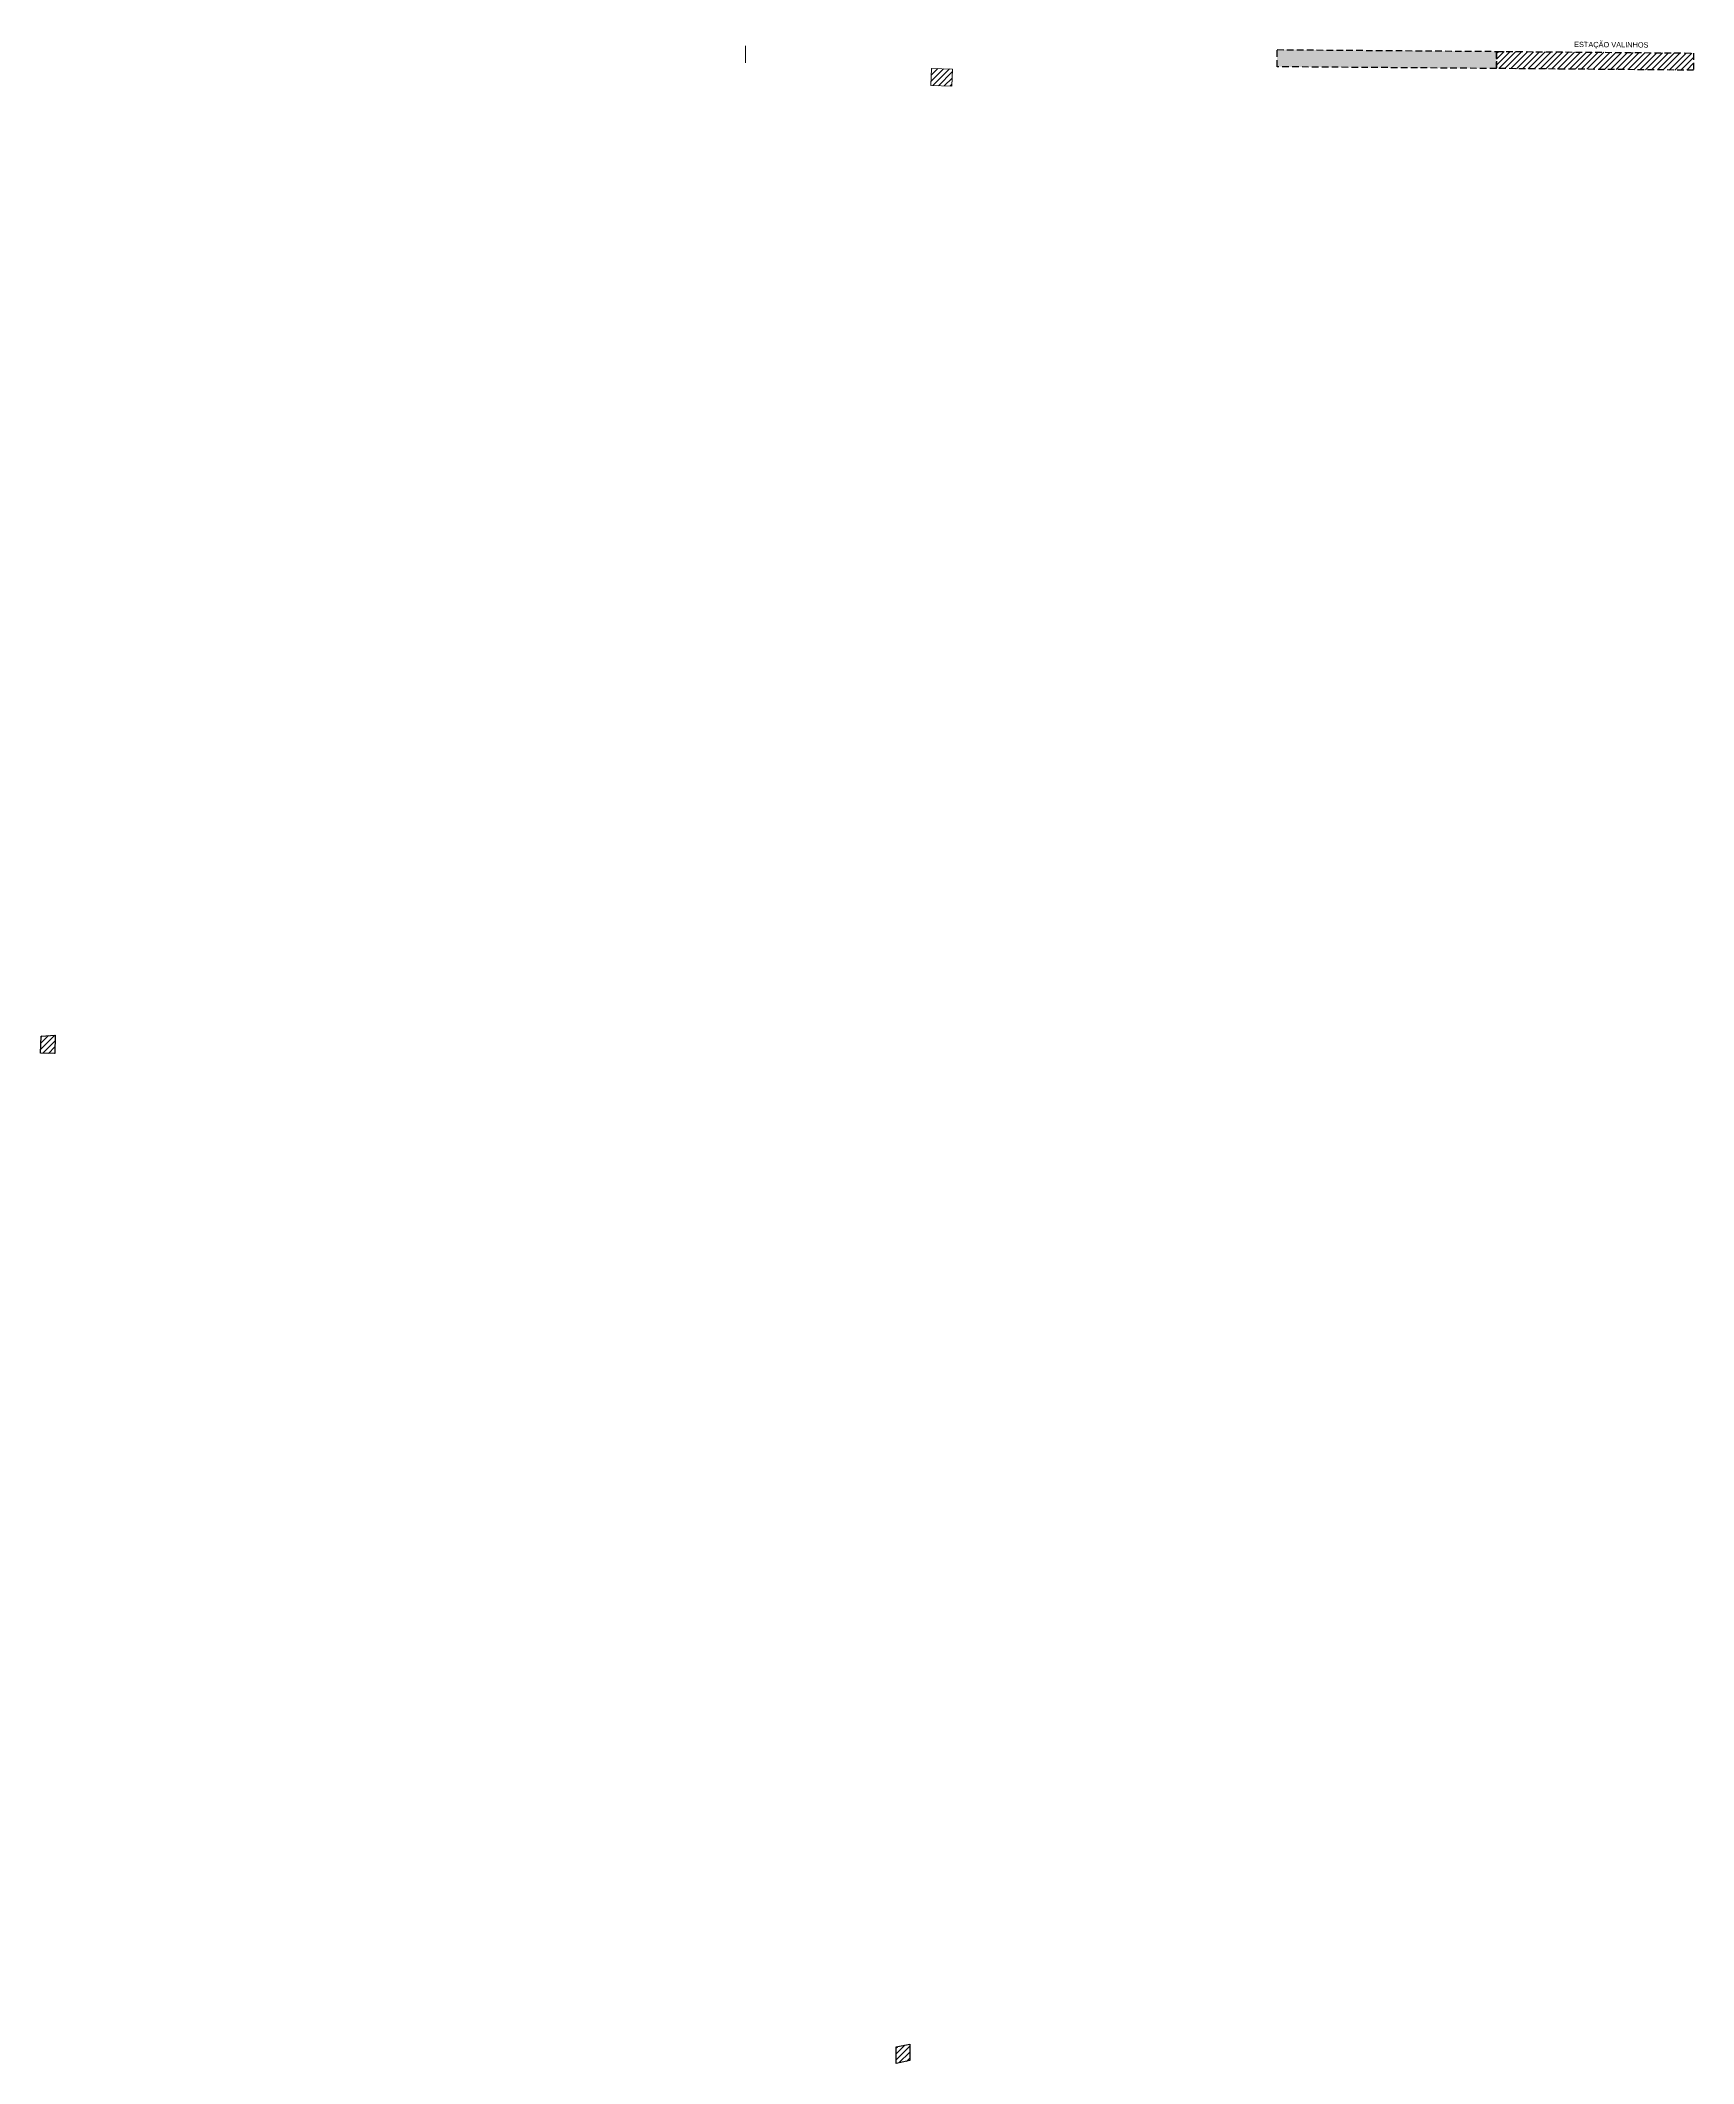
# Model space of a CAD drawing. Header units: metres. Extents: x 292417 to 341299, y 7367076 to 7467977.
# Drawn here: x 340045 to 341299, y 7367076 to 7368610 of the extents above; entities that cross this region are included whole.
import ezdxf

# ---------------------------------------------------------------- set-up
doc = ezdxf.new("R2010")
doc.units = ezdxf.units.M
doc.header["$LTSCALE"] = 10
doc.linetypes.add('DASHED', pattern=[0.75, 0.5, -0.25])
doc.layers.add('F-VT-OAE', color=50, linetype='Continuous', lineweight=0)
for name, color, linetype in [('U-VT-OAE', 130, 'Continuous'), ('U-VT-PLATAFORMA EXISTENTE', 252, 'DASHED'), ('U-VT-PLATAFORMA PROJETADA', 3, 'DASHED')]:
    doc.layers.add(name, color=color, linetype=linetype)
doc.styles.add('DIM', font='arial.ttf', dxfattribs={"width": 0.8, "height": 1.5})

msp = doc.modelspace()

# ---------------------------------------------------------------- hatches: boundary and pattern name
at = {"layer": 'F-VT-OAE'}
h = msp.add_hatch(dxfattribs=at)
h.set_pattern_fill('ANSI31', color=256)
h.paths.add_polyline_path([(340736.6, 7368575.8), (340737, 7368588.8), (340721.1, 7368589.3), (340720.7, 7368576.3)])
at = {"layer": 'U-VT-OAE'}
h = msp.add_hatch(dxfattribs=at)
h.set_pattern_fill('ANSI31', color=4)
h.set_pattern_definition([(45, (2188.7706, -25.14), (-2.2450640303, 2.2450640303), [])])
h.paths.add_polyline_path([(340045.7, 7367855.4), (340056.4, 7367856.1), (340056, 7367842.1), (340045.2, 7367842.4)])
h = msp.add_hatch(dxfattribs=at)
h.set_pattern_fill('ANSI31', color=4)
h.set_pattern_definition([(45, (2837.4862, -791.8648), (-2.2450640303, 2.2450640303), [])])
h.paths.add_polyline_path([(340694.4, 7367088.7), (340704.7, 7367090.7), (340704.7, 7367078.3), (340694.5, 7367076.1)])
at = {"layer": 'U-VT-PLATAFORMA EXISTENTE'}
h = msp.add_hatch(color=256, dxfattribs=at)
h.dxf.hatch_style = 1
h.paths.add_polyline_path([(340983.4, 7368603.5), (340983.4, 7368590.5), (341149.8, 7368589.2), (341149.8, 7368602.2)])
at = {"layer": 'U-VT-PLATAFORMA PROJETADA'}
h = msp.add_hatch(dxfattribs=at)
h.set_pattern_fill('ANSI31', color=256)
h.set_pattern_definition([(45, (161.5032, 9.723), (-2.2450640303, 2.2450640303), [])])
h.paths.add_polyline_path([(341149.8, 7368602.2), (341149.8, 7368589.2), (341299.4, 7368587.9), (341299.4, 7368600.9)])

# ---------------------------------------------------------------- linework, layer by layer
at = {"layer": 'F-VT-OAE'}
msp.add_lwpolyline([(340736.6, 7368575.8), (340737, 7368588.8), (340721.1, 7368589.3), (340720.7, 7368576.3)], close=True, dxfattribs=at)
at = {"layer": 'U-VT-OAE', "color": 4}
for points in [[(340045.7, 7367855.4), (340056.4, 7367856.1), (340056, 7367842.1), (340045.2, 7367842.4)], [(340694.4, 7367088.7), (340704.7, 7367090.7), (340704.7, 7367078.3), (340694.5, 7367076.1)]]:
    msp.add_lwpolyline(points, close=True, dxfattribs=at)
at = {"layer": 'U-VT-PLATAFORMA EXISTENTE', "color": 2, "linetype": 'Continuous', "lineweight": 0}
msp.add_line((340580, 7368606.4), (340580, 7368593.4), dxfattribs=at)
at = {"layer": 'U-VT-PLATAFORMA EXISTENTE', "color": 2, "linetype": 'ByBlock'}
msp.add_line((341182.8, 7368591.1), (341182.8, 7368591.1), dxfattribs=at)
at = {"layer": 'U-VT-PLATAFORMA PROJETADA'}
for points in [[(341149.8, 7368589.2), (340983.4, 7368590.5), (340983.4, 7368603.5), (341149.8, 7368602.2)], [(341299.4, 7368587.9), (341149.8, 7368589.2), (341149.8, 7368602.2), (341299.4, 7368600.9)]]:
    msp.add_lwpolyline(points, close=True, dxfattribs=at)

# ---------------------------------------------------------------- texts
at = {"layer": 'U-VT-PLATAFORMA PROJETADA', "style": 'DIM', "width": 0.8}
msp.add_text('ESTAÇÃO VALINHOS', height=4, rotation=359.5623, dxfattribs=at).set_placement((341208.7, 7368605.5))

doc.saveas('drawing.dxf')
